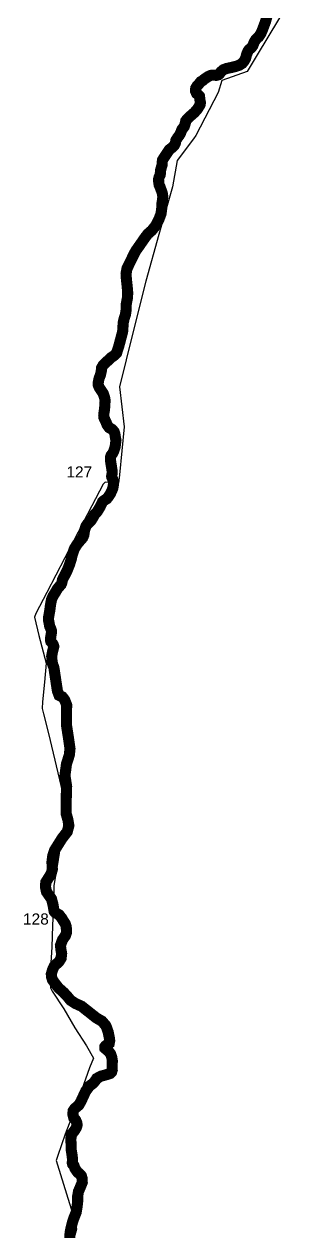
# Model space of a CAD drawing. Header units: metres. Extents: x 291186 to 378809, y 1824167 to 1998918.
# Drawn here: x 319228 to 320475, y 1851658 to 1857096 of the extents above; entities that cross this region are included whole.
import ezdxf

# ---------------------------------------------------------------- set-up
doc = ezdxf.new("R2010")
doc.units = ezdxf.units.M
for name, color, linetype in [('COASTLINE', 5, 'Continuous'), ('DISTRICT BOUNDRY', 86, 'Continuous'), ('UNPROTECTED', 130, 'Continuous')]:
    doc.layers.add(name, color=color, linetype=linetype)
doc.styles.get("Standard").update_dxf_attribs({"font": 'arial.ttf'})

msp = doc.modelspace()

# ---------------------------------------------------------------- linework, layer by layer
at = {"layer": 'COASTLINE', "const_width": 50, "flags": 128}
msp.add_lwpolyline([(320322.7350381668, 1857133.207060813), (320316.6882777998, 1857109.953087635), (320302.3823295871, 1857071.572354285), (320295.2368965288, 1857054.727031373), (320284.4265141228, 1857038.613939479), (320271.4164660118, 1857026.16300505), (320264.2710329533, 1857014.077935537), (320259.2985818919, 1857000.242728641), (320252.5185996231, 1856990.721219471), (320240.7916898401, 1856980.650411742), (320236.2113732767, 1856973.143164356), (320230.7145293359, 1856960.142931366), (320226.1342127725, 1856942.01557769), (320217.705641386, 1856927.367449018), (320210.340937854, 1856919.392596197), (320198.614028071, 1856911.885348811), (320182.8567181506, 1856906.391862022), (320165.4496589517, 1856901.99747354), (320140.3484104289, 1856896.504487936), (320126.7884458915, 1856891.560800893), (320114.8793907943, 1856881.856359265), (320112.2133402719, 1856878.006257495), (320109.2781323422, 1856872.87312259), (320103.4077164833, 1856868.289787431), (320093.6844051566, 1856865.723219979), (320080.109358523, 1856866.823320654), (320069.4683596577, 1856865.723219979), (320057.9108334153, 1856860.773518718), (320043.7847101942, 1856851.423915941), (320031.1273510991, 1856841.157144948), (320024.4947093075, 1856837.591716154), (320014.220321393, 1856825.125244995), (320008.3499055341, 1856819.625242804), (320001.3796568226, 1856808.075939862), (320000.4619692843, 1856795.242601416), (320005.5980030801, 1856783.876230933), (320014.9547034562, 1856776.176528576), (320018.2565223365, 1856772.143494347), (320019.3575153504, 1856763.343691316), (320020.2752028887, 1856755.460555316), (320022.6593342306, 1856743.1775178), (320021.0026239843, 1856733.155324998), (320007.9774937771, 1856712.255416909), (319995.5022799963, 1856698.505912617), (319979.1753309087, 1856684.206608579), (319960.2797848426, 1856665.506901841), (319956.4025259886, 1856660.109141353), (319954.5683110731, 1856650.392671289), (319949.7977280667, 1856635.17670022), (319939.1578893626, 1856621.793562029), (319933.8373899301, 1856606.943957061), (319927.6003631201, 1856595.577586578), (319919.5279612336, 1856584.944449482), (319912.1725389913, 1856573.285387065), (319909.9717131249, 1856561.185783193), (319905.384435594, 1856551.286380671), (319892.9103819744, 1856539.003343155), (319882.0860776335, 1856530.753339869), (319872.1794608314, 1856515.537368799), (319858.0533376103, 1856494.454528252), (319851.9856943411, 1856484.852328327), (319850.1503192642, 1856472.935656914), (319849.9670137888, 1856462.485953462), (319846.1141183208, 1856449.653116201), (319842.6289939652, 1856436.636845297), (319842.2554220468, 1856429.044396492), (319841.7043454593, 1856418.59469304), (319836.3838460266, 1856407.411756199), (319833.9997146846, 1856397.695286136), (319834.7329365864, 1856384.679015232), (319836.7516171387, 1856372.02911043), (319840.7576538899, 1856363.146110718), (319846.2684197653, 1856348.094528269), (319850.8603379412, 1856335.429587922), (319853.2479497669, 1856319.0929676), (319851.4114145287, 1856302.206046348), (319848.6560315911, 1856284.768322981), (319848.1119159709, 1856264.794103251), (319845.0073245009, 1856242.270857537), (319835.6587452534, 1856217.323882045), (319821.3145117198, 1856189.756712324), (319803.659178016, 1856167.519141957), (319785.4516075635, 1856151.530343898), (319774.026339702, 1856136.707802911), (319750.1188970922, 1856102.340557582), (319730.2569367156, 1856074.038650919), (319718.4871009669, 1856050.881907596), (319691.6154463968, 1855995.593704416), (319687.5699641634, 1855972.253527449), (319689.0410486119, 1855948.545982011), (319692.3405471697, 1855918.475895311), (319695.0994105914, 1855885.946494709), (319693.4438605061, 1855861.871079615), (319688.1105992998, 1855833.752606595), (319688.2927446141, 1855812.138008956), (319684.7983389685, 1855788.246027505), (319679.2806121255, 1855771.705926147), (319674.499587668, 1855751.673568978), (319673.5772594846, 1855731.891303033), (319672.1061750361, 1855711.308143749), (319663.6462792963, 1855679.697414919), (319655.9219257808, 1855649.925032), (319649.2742018932, 1855629.411036221), (319644.8597883866, 1855614.892213233), (319634.193265974, 1855604.600382999), (319619.8490324404, 1855594.492487592), (319584.8133232458, 1855561.687435341), (319576.876660224, 1855547.668293617), (319575.9531718792, 1855533.464715879), (319572.2615388233, 1855517.416778012), (319565.6161352582, 1855500.077286869), (319562.4790592736, 1855483.660476976), (319561.7353959206, 1855472.883499838), (319567.0002958171, 1855459.671102024), (319576.5817417027, 1855445.245270935), (319584.8794707975, 1855432.752204671), (319587.8606424592, 1855423.789282493), (319591.2487929599, 1855413.602774397), (319593.3151692026, 1855400.350323512), (319591.9808371055, 1855387.015744242), (319591.8540323274, 1855376.549379705), (319590.1556168144, 1855360.063472365), (319587.6022296915, 1855342.810039473), (319586.8750235019, 1855335.294292719), (319587.4831100515, 1855325.5636697), (319590.5158576613, 1855318.775424159), (319596.7004725213, 1855306.0470959), (319602.658375808, 1855291.093296697), (319611.5116548619, 1855279.456220256), (319623.3976815254, 1855272.54613592), (319628.3930212694, 1855267.643743038), (319634.0925117887, 1855260.370496689), (319637.1252593987, 1855251.521586305), (319639.1867976852, 1855237.702006225), (319641.9765028036, 1855222.79176292), (319640.156085724, 1855207.466561399), (319638.4008209264, 1855192.689845092), (319631.9070506507, 1855173.009137446), (319627.2978890947, 1855163.796476455), (319620.0191027026, 1855154.170034435), (319617.9575644161, 1855148.229951716), (319617.593481, 1855138.168539311), (319618.199646265, 1855126.167712264), (319621.232393875, 1855107.107298204), (319624.5081839763, 1855086.099229199), (319625.1143492413, 1855077.855981232), (319624.5081839763, 1855070.825235287), (319623.4168943706, 1855066.09765459), (319622.5676866143, 1855060.521322477), (319623.6589762198, 1855054.944990365), (319627.662933153, 1855046.904218464), (319630.4516776292, 1855037.812807675), (319631.1798444611, 1855026.538893248), (319628.3872574157, 1855008.803991108), (319624.0211383511, 1854996.681325265), (319616.247621196, 1854980.605078803), (319607.7584255582, 1854967.876750543), (319601.0877257154, 1854959.512252374), (319596.1154413858, 1854956.117835307), (319589.0806581273, 1854951.875255418), (319584.7145390626, 1854948.723338756), (319581.4397096037, 1854945.207671486), (319579.0140879012, 1854940.116340182), (319571.0004101812, 1854923.472101268), (319558.7368511101, 1854902.681811752), (319546.3657001058, 1854889.225982279), (319542.9698297222, 1854883.770900368), (319539.0897956404, 1854875.891403008), (319529.7350613279, 1854860.700989333), (319521.8510703127, 1854853.427742984), (319513.3618746751, 1854845.305745219), (319506.6911748323, 1854835.486833218), (319499.8792605779, 1854814.329261536), (319497.3325979506, 1854796.145851366), (319492.2383120541, 1854784.145024319), (319482.7663793859, 1854772.838148672), (319473.0638925759, 1854762.41298566), (319464.4392463795, 1854750.247352513), (319455.2218839097, 1854735.579021019), (319449.8855161643, 1854721.153778522), (319444.9026647696, 1854706.442479723), (319441.0216700455, 1854689.229071171), (319436.5306674875, 1854674.534252982), (319432.7707136878, 1854662.41158714), (319422.8184598905, 1854637.640641715), (319413.5857271447, 1854618.684997248), (319405.7026967718, 1854604.623505357), (319400.9110131869, 1854593.972322551), (319397.8062174075, 1854579.231594092), (319394.3133221559, 1854571.861229862), (319385.1929845542, 1854562.35721523), (319377.8190945784, 1854553.047436359), (319367.5181276411, 1854534.965264222), (319358.7858895121, 1854521.582420308), (319351.8000990087, 1854505.678043064), (319348.2005724664, 1854488.013183516), (319346.6183946668, 1854477.552116317), (319343.9410846924, 1854456.751232123), (319337.8880860579, 1854422.090389435), (319338.7036794074, 1854410.271449061), (319343.557794023, 1854384.86488709), (319346.9083396752, 1854377.589688275), (319350.8378057847, 1854367.31139003), (319351.4144059196, 1854356.644673552), (319347.9478441434, 1854336.204351942), (319347.2540677238, 1854322.461864237), (319348.6404604019, 1854316.225621548), (319355.5747441153, 1854308.48833033), (319358.8197150949, 1854303.459943053), (319361.9393886611, 1854294.105829613), (319359.3974753909, 1854282.788074057), (319356.161785701, 1854270.431362373), (319352.4423087756, 1854250.156932937), (319353.1813314834, 1854235.382004507), (319356.3230481131, 1854215.435349942), (319362.4220157356, 1854198.628618261), (319371.1499087212, 1854140.778358292), (319378.2408142015, 1854094.013304125), (319385.8039053052, 1854074.173903111), (319400.9300875123, 1854066.616036058), (319410.8564270557, 1854053.861884814), (319419.8372351908, 1854030.715666371), (319419.0657279684, 1853940.275863623), (319428.8922936452, 1853876.817846728), (319434.9402141736, 1853834.512836254), (319431.91683399, 1853805.050686738), (319419.0657279684, 1853765.011532826), (319412.2613823136, 1853712.885805846), (319419.8209929335, 1853663.781722134), (319418.309302842, 1853624.498354927), (319417.9983796304, 1853579.854816094), (319417.9983796304, 1853540.126897953), (319425.5707520239, 1853513.64128507), (319429.8297039247, 1853487.628790655), (319422.7306773159, 1853460.19744202), (319399.0668685659, 1853429.928886132), (319364.9906127143, 1853375.538806146), (319357.4182403208, 1853352.837138637), (319353.6256732372, 1853323.757393136), (319355.5190563758, 1853291.123746092), (319350.3134129056, 1853271.73290549), (319337.5342368807, 1853250.922709484), (319325.7029125862, 1853232.004486165), (319324.756221017, 1853210.249055593), (319329.0151729178, 1853189.438859586), (319342.2676947275, 1853170.520636267), (319351.7334502597, 1853157.278331011), (319357.9066682015, 1853133.373318754), (319363.5856574564, 1853101.212790179), (319369.2658068723, 1853094.591136365), (319385.8305890136, 1853086.078011049), (319398.1352590925, 1853070.470614637), (319404.7609399168, 1853058.646662415), (319413.2800038796, 1853046.350092909), (319418.0134617264, 1853031.688432248), (319419.4323389192, 1853007.56791052), (319414.7000412337, 1852992.433632576), (319400.9753338007, 1852973.042290789), (319391.9864045367, 1852947.75551199), (319393.8797876755, 1852930.729261359), (319397.1920480069, 1852911.338420756), (319394.8264792449, 1852890.055607467), (319385.8340694971, 1852875.393946806), (319364.0624837246, 1852855.056869268), (319356.0167655465, 1852837.557500168), (319350.7890790128, 1852818.985595558), (319351.7172080024, 1852806.00941944), (319355.9831208707, 1852792.847804939), (319369.9096963589, 1852773.630875468), (319384.0068155492, 1852756.020243339), (319406.8237065961, 1852735.814977408), (319422.5902978063, 1852719.131537192), (319437.4310803492, 1852700.779652717), (319458.9485908108, 1852686.87678587), (319487.1439893525, 1852674.086549319), (319554.5853222173, 1852620.852201523), (319579.070525123, 1852606.949334676), (319596.1364969185, 1852587.114444325), (319600.21794415, 1852577.104781144), (319606.710206432, 1852558.752896669), (319612.6455913202, 1852529.464157099), (319613.8316059159, 1852518.748626051), (319611.6970588178, 1852507.204547339), (319604.849307808, 1852502.482872431), (319598.171419728, 1852498.219293186), (319595.0181014861, 1852495.624158199), (319592.0492488806, 1852491.546017336), (319592.4205004766, 1852484.872741487), (319598.9127627585, 1852479.311594748), (319610.0433496658, 1852470.043183912), (319618.5763355635, 1852458.364575287), (319623.0278742297, 1852445.20346197), (319625.8099408759, 1852428.334583372), (319624.7066275395, 1852403.926882743), (319625.4491307311, 1852387.614319292), (319622.1101866913, 1852377.047839778), (319616.5448932377, 1852371.486693039), (319593.9136279886, 1852364.442540424), (319573.879963749, 1852359.066832068), (319555.5157715293, 1852349.057168886), (319547.3540372273, 1852336.637307915), (319536.22345032, 1852324.95869929), (319522.3119569278, 1852314.577658158), (319516.7025773473, 1852306.500062449), (319505.9432420357, 1852292.226318837), (319493.5155948656, 1852265.533215439), (319483.6832283825, 1852244.400757595), (319474.7523071805, 1852229.113618281), (319464.9211008585, 1852220.401021408), (319456.3881149608, 1852213.727745559), (319449.1533494873, 1852202.605452081), (319447.8551290631, 1852188.517146852), (319451.9354161336, 1852171.648268253), (319460.4684020313, 1852161.214101531), (319465.8480696869, 1852148.979177758), (319466.9606643132, 1852139.154952958), (319463.9929718691, 1852128.588473444), (319453.9761397493, 1852112.09047161), (319443.7609200579, 1852099.762828646), (319440.7932276138, 1852090.679355008), (319438.5668782002, 1852075.108545087), (319440.0507244223, 1852052.863958132), (319440.0484040998, 1852029.973343947), (319442.8304707459, 1852012.548651385), (319445.0568201597, 1851997.904031008), (319446.5406663818, 1851981.591467557), (319445.0568201597, 1851968.986168204), (319446.5406663818, 1851963.239583082), (319452.848463027, 1851956.195931653), (319457.6689329664, 1851943.128038712), (319468.2426424799, 1851927.927604372), (319478.0738488018, 1851918.844130734), (319486.0499573058, 1851910.502410626), (319489.7601529417, 1851898.45342642), (319490.3170303355, 1851881.214172241), (319479.7398403382, 1851855.178623324), (319473.2127732192, 1851840.059380924), (319469.6533985442, 1851819.603522584), (319469.6533985442, 1851795.590755592), (319466.9827073768, 1851772.467090467), (319462.8293301483, 1851746.082215732), (319454.8102956786, 1851726.630731767), (319446.503541222, 1851703.210365229), (319440.2734753796, 1851678.307995185), (319435.5272557593, 1851655.480530287), (319433.1535658687, 1851623.166639157)], dxfattribs=at)
at = {"layer": 'DISTRICT BOUNDRY'}
msp.add_polyline3d([(320475.173621846, 1857285.050745303, 0), (320278.115073056, 1856957.515995337, 0), (320232.6748637148, 1856882.605555089, 0), (320119.837820694, 1856842.734898775, 0), (320102.4432744235, 1856787.911226264, 0), (320001.4331305971, 1856595.499831908, 0), (319991.6314151445, 1856579.388639962, 0), (319918.1309419025, 1856482.884108908, 0), (319896.414928397, 1856363.349092501, 0), (319834.730397943, 1856148.715630362, 0), (319776.9249018457, 1855939.289776291, 0), (319717.7977411035, 1855706.901832491, 0), (319657.2591084118, 1855463.436306504, 0), (319678.5054014496, 1855282.490948276, 0), (319657.4725391858, 1855067.044151545, 0), (319654.1368368298, 1855029.218215137, 0), (319637.6204370733, 1855030.805323301, 0), (319593.413392555, 1855034.71136033, 0), (319583.6667047039, 1855025.261363443, 0), (319533.1667092651, 1854927.461612997, 0), (319330.0875793914, 1854536.870757277, 0), (319280.7271353995, 1854442.559712749, 0), (319274.5849038071, 1854426.443851546, 0), (319295.1144870144, 1854343.729173871, 0), (319327.6509660623, 1854218.874343048, 0), (319319.7081130202, 1854132.815585782, 0), (319311.5440476121, 1854044.778525366, 0), (319310.2201040644, 1854015.307411268, 0), (319316.0847155672, 1853991.219110309, 0), (319337.9280362276, 1853902.620659178, 0), (319358.8656281183, 1853813.892962383, 0), (319379.4071551421, 1853724.624398843, 0), (319401.7035690985, 1853636.090177709, 0), (319416.8063235206, 1853565.40500955, 0), (319406.7165826389, 1853497.414837086, 0), (319376.4182727693, 1853306.872939551, 0), (319361.8715997606, 1853218.519858258, 0), (319360.9196795009, 1853129.641162033, 0), (319356.4445093386, 1853037.993826788, 0), (319353.7768069215, 1852940.778330369, 0), (319347.2438166707, 1852847.650500255, 0), (319347.3765088851, 1852757.423315017, 0), (319355.0321864428, 1852742.030788199, 0), (319406.7580093525, 1852661.966685227, 0), (319456.6830337761, 1852577.347302628, 0), (319508.5685137339, 1852495.812781131, 0), (319540.998912401, 1852440.59339168, 0), (319523.0616695792, 1852396.748734019, 0), (319488.0642044858, 1852299.487102059, 0), (319451.5582625231, 1852199.060286164, 0), (319412.7968452901, 1852097.962327571, 0), (319379.4188550337, 1852002.717677608, 0), (319372.1910810375, 1851978.846096671, 0), (319377.9060722851, 1851960.103572937, 0), (319405.2341354151, 1851872.999840938, 0), (319432.6174341943, 1851785.428550978, 0), (319457.8377994169, 1851704.311776803, 0), (319464.3260779179, 1851671.096230894, 0), (319437.3272358064, 1851573.262640075, 0)], dxfattribs=at)
at = {"layer": 'UNPROTECTED', "const_width": 50, "flags": 128}
for points in [[(320050.9132008328, 1856856.142022589), (320043.7847101942, 1856851.423915941), (320031.1273510991, 1856841.157144948), (320024.4947093075, 1856837.591716154), (320014.220321393, 1856825.125244995), (320008.3499055341, 1856819.625242804), (320001.3796568226, 1856808.075939862), (320000.4619692843, 1856795.242601416), (320005.5980030801, 1856783.876230933), (320014.9547034562, 1856776.176528576), (320018.2565223365, 1856772.143494347), (320019.3575153504, 1856763.343691316), (320020.2752028887, 1856755.460555316), (320022.6593342306, 1856743.1775178), (320021.0026239843, 1856733.155324998), (320007.9774937771, 1856712.255416909), (319995.5022799963, 1856698.505912617), (319979.1753309087, 1856684.206608579), (319960.2797848426, 1856665.506901841), (319956.4025259886, 1856660.109141353), (319954.5683110731, 1856650.392671289), (319949.7977280667, 1856635.17670022), (319939.1578893626, 1856621.793562029), (319933.8373899301, 1856606.943957061), (319927.6003631201, 1856595.577586578), (319919.5279612336, 1856584.944449482), (319912.1725389913, 1856573.285387065), (319909.9717131249, 1856561.185783193), (319905.384435594, 1856551.286380671), (319892.9103819744, 1856539.003343155), (319882.0860776335, 1856530.753339869), (319872.1794608314, 1856515.537368799), (319858.0533376103, 1856494.454528252), (319851.9856943411, 1856484.852328327), (319850.1503192642, 1856472.935656914), (319849.9670137888, 1856462.485953462), (319846.1141183208, 1856449.653116201), (319842.6289939652, 1856436.636845297), (319842.2554220468, 1856429.044396492), (319841.7043454593, 1856418.59469304), (319836.3838460266, 1856407.411756199), (319833.9997146846, 1856397.695286136), (319834.7329365864, 1856384.679015232), (319836.7516171387, 1856372.02911043), (319840.7576538899, 1856363.146110718), (319846.2684197653, 1856348.094528269), (319850.8603379412, 1856335.429587922), (319853.2479497669, 1856319.0929676), (319851.4114145287, 1856302.206046348), (319848.6560315911, 1856284.768322981), (319848.1119159709, 1856264.794103251), (319845.0073245009, 1856242.270857537), (319835.6587452534, 1856217.323882045), (319821.3145117198, 1856189.756712324), (319803.659178016, 1856167.519141957), (319785.4516075635, 1856151.530343898), (319774.026339702, 1856136.707802911), (319750.1188970922, 1856102.340557582), (319730.2569367156, 1856074.038650919), (319718.4871009669, 1856050.881907596), (319691.6154463968, 1855995.593704416), (319687.5699641634, 1855972.253527449), (319689.0410486119, 1855948.545982011), (319692.3405471697, 1855918.475895311), (319695.0994105914, 1855885.946494709), (319693.4438605061, 1855861.871079615), (319688.1105992998, 1855833.752606595), (319688.2927446141, 1855812.138008956), (319684.7983389685, 1855788.246027505), (319679.2806121255, 1855771.705926147), (319674.499587668, 1855751.673568978), (319673.5772594846, 1855731.891303033), (319672.1061750361, 1855711.308143749), (319663.6462792963, 1855679.697414919), (319655.9219257808, 1855649.925032), (319649.2742018932, 1855629.411036221), (319644.8597883866, 1855614.892213233), (319634.193265974, 1855604.600382999), (319619.8490324404, 1855594.492487592), (319584.8133232458, 1855561.687435341), (319576.876660224, 1855547.668293617), (319575.9531718792, 1855533.464715879), (319572.2615388233, 1855517.416778012), (319565.6161352582, 1855500.077286869), (319562.4790592736, 1855483.660476976), (319561.7353959206, 1855472.883499838), (319567.0002958171, 1855459.671102024), (319576.5817417027, 1855445.245270935), (319584.8794707975, 1855432.752204671), (319587.8606424592, 1855423.789282493), (319591.2487929599, 1855413.602774397), (319593.3151692026, 1855400.350323512), (319591.9808371055, 1855387.015744242), (319591.8540323274, 1855376.549379705), (319590.1556168144, 1855360.063472365), (319587.6022296915, 1855342.810039473), (319586.8750235019, 1855335.294292719), (319587.4831100515, 1855325.5636697), (319590.5158576613, 1855318.775424159), (319596.7004725213, 1855306.0470959), (319602.658375808, 1855291.093296697), (319611.5116548619, 1855279.456220256), (319623.3976815254, 1855272.54613592), (319628.3930212694, 1855267.643743038), (319634.0925117887, 1855260.370496689), (319637.1252593987, 1855251.521586305), (319639.1867976852, 1855237.702006225), (319641.9765028036, 1855222.79176292), (319640.156085724, 1855207.466561399), (319638.4008209264, 1855192.689845092), (319631.9070506507, 1855173.009137446), (319627.2978890947, 1855163.796476455), (319620.0191027026, 1855154.170034435), (319617.9575644161, 1855148.229951716), (319617.593481, 1855138.168539311), (319618.199646265, 1855126.167712264), (319621.232393875, 1855107.107298204), (319624.5081839763, 1855086.099229199), (319625.1143492413, 1855077.855981232), (319624.5081839763, 1855070.825235287), (319623.4168943706, 1855066.09765459), (319622.5676866143, 1855060.521322477), (319623.6589762198, 1855054.944990365), (319627.662933153, 1855046.904218464), (319630.4516776292, 1855037.812807675), (319631.1798444611, 1855026.538893248), (319628.3872574157, 1855008.803991108), (319624.0211383511, 1854996.681325265), (319616.247621196, 1854980.605078803), (319607.7584255582, 1854967.876750543), (319601.0877257154, 1854959.512252374), (319596.1154413858, 1854956.117835307), (319589.0806581273, 1854951.875255418), (319584.7145390626, 1854948.723338756), (319581.4397096037, 1854945.207671486), (319579.0140879012, 1854940.116340182), (319571.0004101812, 1854923.472101268), (319558.7368511101, 1854902.681811752), (319546.3657001058, 1854889.225982279), (319542.9698297222, 1854883.770900368), (319539.0897956404, 1854875.891403008), (319529.7350613279, 1854860.700989333), (319521.8510703127, 1854853.427742984), (319513.3618746751, 1854845.305745219), (319506.6911748323, 1854835.486833218), (319499.8792605779, 1854814.329261536), (319497.3325979506, 1854796.145851366), (319492.2383120541, 1854784.145024319), (319482.7663793859, 1854772.838148672), (319473.0638925759, 1854762.41298566), (319464.4392463795, 1854750.247352513), (319455.2218839097, 1854735.579021019), (319449.8855161643, 1854721.153778522), (319444.9026647696, 1854706.442479723), (319441.0216700455, 1854689.229071171), (319436.5306674875, 1854674.534252982), (319432.7707136878, 1854662.41158714), (319422.8184598905, 1854637.640641715), (319413.5857271447, 1854618.684997248), (319405.7026967718, 1854604.623505357), (319400.9110131869, 1854593.972322551), (319397.8062174075, 1854579.231594092), (319394.3133221559, 1854571.861229862), (319385.1929845542, 1854562.35721523), (319377.8190945784, 1854553.047436359), (319367.5181276411, 1854534.965264222), (319358.7858895121, 1854521.582420308), (319351.8000990087, 1854505.678043064), (319348.2005724664, 1854488.013183516), (319346.6183946668, 1854477.552116317), (319343.9410846924, 1854456.751232123), (319337.8880860579, 1854422.090389435), (319338.7036794074, 1854410.271449061), (319343.557794023, 1854384.86488709), (319346.9083396752, 1854377.589688275), (319350.8378057847, 1854367.31139003), (319351.4144059196, 1854356.644673552), (319347.9478441434, 1854336.204351942), (319347.2540677238, 1854322.461864237), (319348.6404604019, 1854316.225621548), (319355.5747441153, 1854308.48833033), (319358.8197150949, 1854303.459943053), (319361.9393886611, 1854294.105829613), (319359.3974753909, 1854282.788074057), (319356.161785701, 1854270.431362373), (319352.4423087756, 1854250.156932937), (319353.1813314834, 1854235.382004507), (319356.3230481131, 1854215.435349942), (319362.4220157356, 1854198.628618261), (319371.1499087212, 1854140.778358292), (319378.2408142015, 1854094.013304125), (319385.0863170665, 1854076.056271131)], [(319380.8502918769, 1853400.852890591), (319364.9906127143, 1853375.538806146), (319357.4182403208, 1853352.837138637), (319353.6256732372, 1853323.757393136), (319355.5190563758, 1853291.123746092), (319350.3134129056, 1853271.73290549), (319337.5342368807, 1853250.922709484), (319325.7029125862, 1853232.004486165), (319324.756221017, 1853210.249055593), (319329.0151729178, 1853189.438859586), (319342.2676947275, 1853170.520636267), (319351.7334502597, 1853157.278331011), (319357.9066682015, 1853133.373318754), (319363.5856574564, 1853101.212790179), (319369.2658068723, 1853094.591136365), (319385.8305890136, 1853086.078011049), (319398.1352590925, 1853070.470614637), (319404.7609399168, 1853058.646662415), (319413.2800038796, 1853046.350092909), (319418.0134617264, 1853031.688432248), (319419.4323389192, 1853007.56791052), (319414.7000412337, 1852992.433632576), (319400.9753338007, 1852973.042290789), (319391.9864045367, 1852947.75551199), (319393.8797876755, 1852930.729261359), (319397.1920480069, 1852911.338420756), (319394.8264792449, 1852890.055607467), (319385.8340694971, 1852875.393946806), (319364.0624837246, 1852855.056869268), (319356.0167655465, 1852837.557500168), (319350.7890790128, 1852818.985595558), (319351.7172080024, 1852806.00941944), (319352.6743032932, 1852803.056494791)]]:
    msp.add_lwpolyline(points, dxfattribs=at)

# ---------------------------------------------------------------- texts
at = {"layer": 'UNPROTECTED', "char_height": 50, "attachment_point": 1}
for s, width, insert in [('\\pxt1;127', 661.8235495939734, (319418.5, 1855105.057298772)), ('\\pxt1;128', 195.8414546732674, (319223, 1853092.057298772))]:
    msp.add_mtext_dynamic_manual_height_columns(s, width=width, gutter_width=1, heights=[0], dxfattribs=dict(at, insert=insert))

doc.saveas('drawing.dxf')
